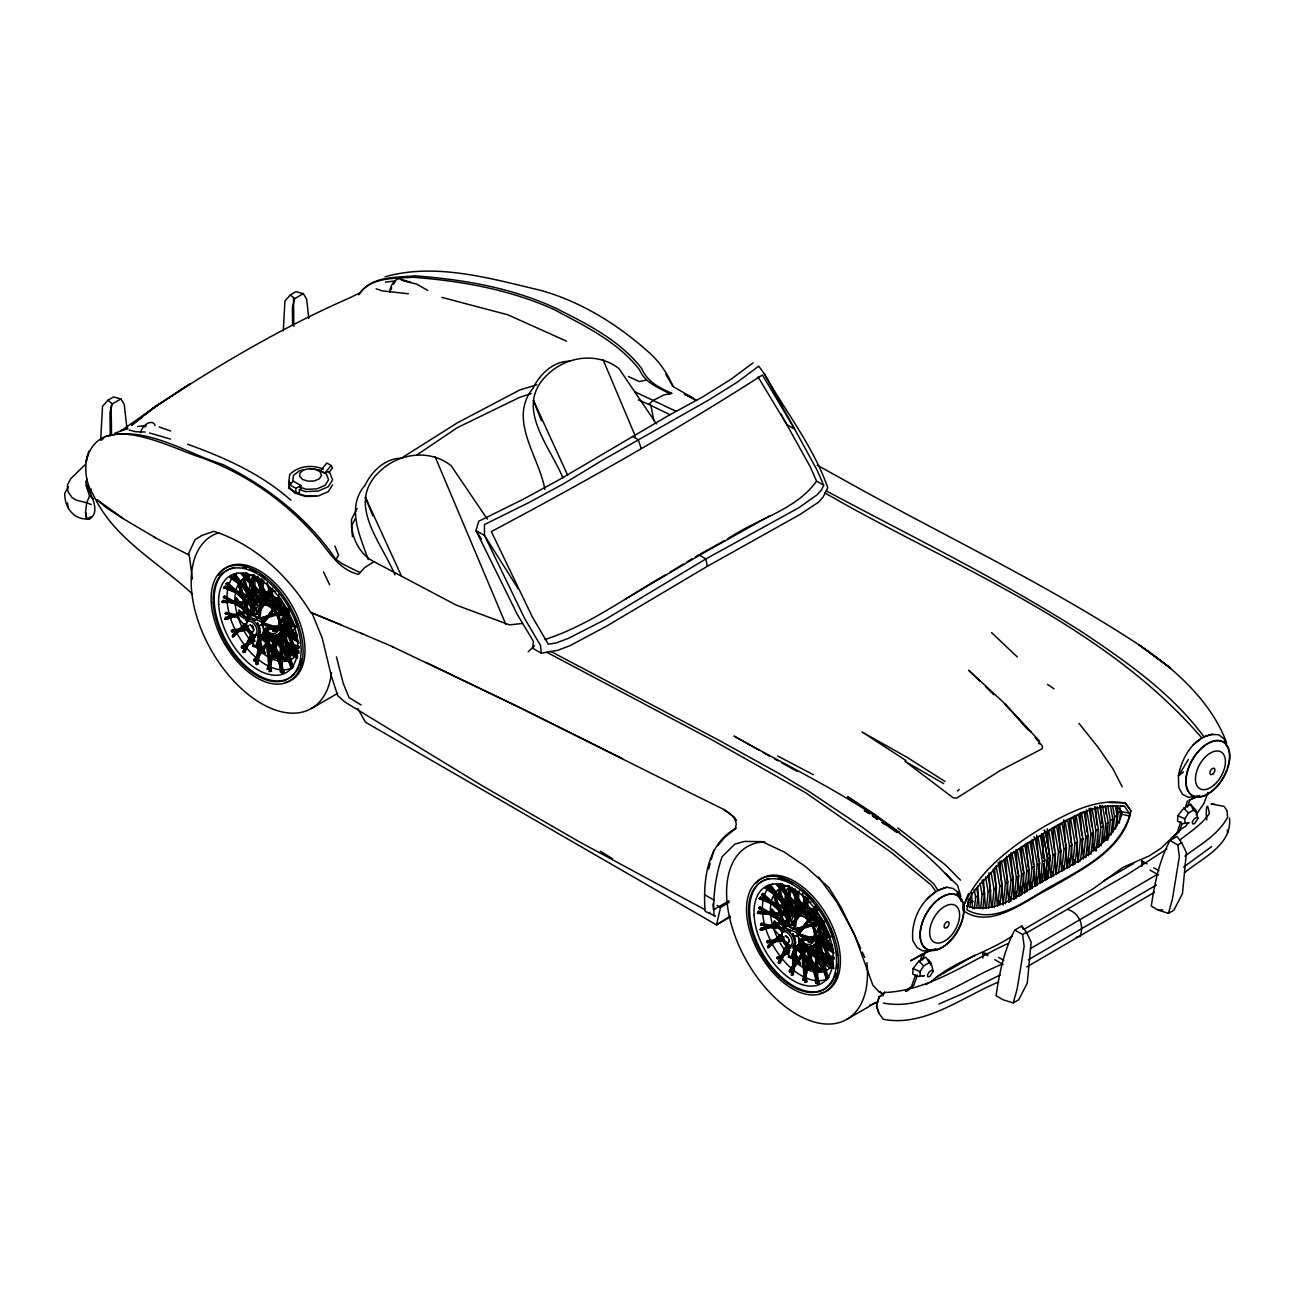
<?xml version="1.0" encoding="UTF-8"?>
<svg xmlns="http://www.w3.org/2000/svg" width="1295" height="1295" viewBox="0 0 1295 1295"><rect width="100%" height="100%" fill="white"/><g stroke="black" fill="none" stroke-linecap="round" stroke-linejoin="round"><path stroke-width="1.5" d="M280.351 641.187L280.4 633.498L282.504 632.17L282.278 671.085L280.303 671.976L280.335 645.039M280.788 639.39L280.837 633.401L282.504 632.17M280.902 671.878L280.934 667.977M280.95 664.092L281.144 632.931M815.575 982.84L815.801 944.33L817.906 943.003L817.679 981.918L815.704 982.808L816.044 976.187M816.077 970.198L816.158 956.228M816.19 952.23L816.206 948.231M816.303 982.711L816.546 943.764M933.145 971.331L931.931 970.214L929.454 971.638L927.576 974.536L927.722 976.721L929.761 976.559L933.145 971.331L931.154 963.027L928.353 959.741M1197.924 818.456L1196.709 817.339L1194.249 818.764L1192.371 821.661L1192.517 823.847L1194.557 823.685L1197.924 818.456L1195.932 810.152L1190.51 804.324L1183.711 808.258L1177.867 815.688L1177.543 821.159L1182.4 823.652L1187.79 822.94M723.597 809.553C729.085 813.082 735.997 817.129 736.224 824.462L735.123 828.768C706.244 845.117 703.039 881.426 705.079 911.259L715.326 916.196L713.982 915.338C712.897 895.687 715.682 875.436 722.06 856.772L734.848 844.097L744.431 841.426L762.156 841.637L784.317 852.061L805.798 866.776L828.865 887.561L841.297 907.73L854.83 935.589L872.895 985.252L879.046 991.889L883.854 993.993M100.654 440.219L102.532 406.355L107.922 400.252L113.62 396.95L120.904 398.957L124.239 404.364L126.829 427.528M252.088 614.736L251.149 615.449L253.415 574.802M251.149 615.449L253.885 574.834M252.719 603.146L253.367 591.54M254.014 579.95L254.225 576.081M255.309 576.226L253.221 613.862L251.651 615.044M283.281 330.937L284.932 301.055L290.323 294.936L296.021 291.65L303.305 293.657L306.64 299.048L308.793 318.36M283.055 627.444L282.035 626.359L295.276 625.517M786.874 920.486L786.551 926.297L789.286 885.683M787.085 916.617L788.817 885.634M787.587 923.643L787.813 919.774M788.024 915.905L788.234 912.052M788.995 898.52L789.529 888.856M788.736 922.72L790.614 889.05M830.046 937.548L817.388 938.13L817.436 937.192L830.678 936.35M931.105 965.244L925.731 957.199L918.932 961.117L913.072 968.563L912.765 974.034L917.605 976.527L923.011 975.815M260.068 628.868L257.414 622.733L260.441 631.83L255.439 647.095L262.157 635.262L257.462 646.626L253.027 646.334L253.626 636.46L252.752 636.266L255.277 637.156L253.626 636.46M795.47 939.717L792.815 933.582L795.842 942.679L790.84 957.944L797.558 946.095L792.864 957.458L790.84 957.944L788.428 957.167L789.027 947.309L791.018 946.596M249.304 617.699L235.415 599.957L236.596 598.128L250.696 616.145L249.611 617.132L235.48 599.067M786.097 926.993L771.998 908.96L770.816 910.79L784.705 928.547M236.596 598.128L236.451 600.119L235.415 599.957M1130.923 810.702C1123.769 850.265 1081.244 869.528 1050.326 888.143C1025.721 899.895 991.063 930.506 963.124 910.547L962.816 907.763C977.612 871.146 1011.978 845.845 1044.984 826.113C1069.541 812.515 1096.153 797.995 1125.29 803.013L1130.923 810.702L1125.29 803.013L1109.135 802.511M263.791 580.063L260.149 617.132L258.757 617.861L261.833 578.638M258.692 613.846L260.845 591.944M261.622 583.98L262.027 579.998M258.757 617.861L262.416 580.694M799.193 890.911L795.551 927.981L794.159 928.709L797.04 891.413M793.43 928.126L794.482 920.696M794.887 916.714L796.83 896.82M794.159 928.709L797.817 891.527M265.605 628.318L264.083 630.73L265.394 630.357L265.605 628.318L292.638 622.312M801.006 939.166L799.484 941.562L800.796 941.19L801.006 939.166L828.039 933.161M283.297 624.902L284.592 622.668L297.559 652.955M818.699 935.735L819.994 933.517L832.96 963.804M967.64 906.969L968.482 899.054M974.374 908.88L975.637 896.998L974.277 889.535M980.639 908.41L982.112 894.57L980.072 883.352M986.515 907.746L988.214 891.915L985.495 876.974M992.18 906.937L994.074 889.131L991.031 872.312M997.7 906.047L999.805 886.266L996.065 865.707M1001.375 860.932L1005.454 883.352L1003.139 905.108L999.95 860.932M1009.096 854.781L1013.418 878.933L1011.023 900.77L1008.708 902.146L1011.023 880.39L1006.603 856.108M1014.05 899.07L1016.365 877.314L1011.945 853.017L1014.438 851.705L1018.776 875.857L1016.365 897.678L1014.05 899.07L1010.715 852.871M1019.327 895.93L1021.642 874.174L1017.222 849.892L1019.715 848.565L1024.037 872.717L1021.642 894.554L1019.327 895.93L1018.016 877.864M1024.523 892.757L1026.838 871.001L1022.419 846.703L1024.912 845.392L1029.234 869.544L1026.838 891.381L1024.523 892.757L1023.212 874.692M1029.719 889.584L1032.034 867.828L1027.615 843.531L1030.108 842.219L1034.43 866.371L1032.034 888.208L1029.719 889.584L1028.408 871.519M1035.304 839.047L1039.626 863.198L1037.23 885.035L1034.915 886.411L1037.23 864.655L1032.811 840.358L1035.304 839.047L1033.912 836.683M1040.112 883.239L1042.426 861.483L1038.007 837.185L1040.5 835.874L1044.822 860.026L1042.426 881.863L1040.112 883.239L1038.8 865.157M1044.239 830.289L1045.615 832.653L1049.954 856.804L1047.542 878.641L1045.227 880.017L1047.542 858.261L1043.122 833.98L1045.615 832.539L1044.239 830.386M389.73 292.265L389.973 290.048A9.858 5.083 -63.7 0 1 395.315 280.529A9.858 5.083 -63.7 0 1 401.563 280.108M969.793 907.52L970.894 897.597M976.738 907.455L978.033 895.557L976.705 888.111M982.775 908.993L984.508 893.113L982.177 880.114M988.652 908.329L990.61 890.458L987.956 875.598M994.301 907.52L996.486 887.674L993.152 869.107M1000.031 904.655L1002.2 884.809L998.218 862.519M1005.454 903.732L1007.85 881.895L1003.852 859.605M1117.909 807.4L1121.551 811.609L1122.037 814.231C1109.265 847.545 1074.008 863.49 1045.065 880.082L1047.461 858.245L1043.139 834.093L1045.615 832.653M1050.633 877.12L1053.029 855.283L1048.707 831.131L1051.184 829.577L1055.506 853.939L1053.078 875.76L1050.633 877.12L1049.387 858.99M1056.121 874.125L1058.533 852.288L1054.195 828.136L1056.688 826.582L1060.994 850.928L1058.565 872.749L1056.121 874.125L1054.745 853.972M1061.625 871.13L1064.021 849.293L1059.698 825.142L1062.175 823.588L1066.497 847.934L1064.069 869.754L1061.625 871.13L1058.452 824.785M1067.129 868.119L1069.524 846.299L1065.202 822.131L1067.679 820.577L1071.985 844.939L1069.557 866.76L1067.129 868.119L1063.81 819.767M1072.616 865.125L1075.012 843.288L1070.69 819.136L1073.183 817.582L1077.489 841.928L1075.06 863.749L1072.616 865.125L1071.37 846.995M1078.039 862.081L1080.435 840.245L1076.113 816.093L1078.606 814.539L1082.911 838.885L1080.483 860.706L1078.039 862.081L1076.793 843.952M1085.825 857.63L1088.253 835.809L1083.947 811.447L1081.455 813.001L1085.793 837.153L1083.381 858.99L1082.005 838.852M1086.586 809.796L1090.908 833.948L1088.512 855.768L1087.12 835.631M1093.773 850.524L1095.958 830.678L1091.96 808.388M1098.743 847.221L1100.928 827.375L1097.27 806.947M1103.777 841.847L1105.736 823.992L1102.417 805.409M1108.374 838.334L1110.333 820.463L1107.678 805.603M1112.81 832.604L1114.558 816.724L1112.567 805.587M1116.581 826.501L1118.103 812.596L1117.099 807.028M1045.615 832.539L1049.937 856.885L1047.493 878.706L1046.959 870.661L1047.542 878.641M1090.957 854.409L1093.385 832.588L1089.063 808.226M1094.437 806.85L1098.419 829.318L1095.991 851.139L1095.716 847.124M1101.187 845.862L1103.389 826.016L1099.746 805.409M1106.221 840.487L1108.212 822.633L1105.234 805.765M1111.045 834.984L1112.81 819.104L1110.495 805.992M1115.481 829.253L1117.035 815.381L1115.367 806.008M1119.252 823.151L1120.58 811.253L1119.916 807.497M87.218 478.972L85.68 481.918C88.465 491.177 102.273 511.606 89.565 518.858L86.7 518.971L85.519 512.318L86.7 502.784L76.534 500.226L72.148 497.685L68.068 491.728L67.34 485.156L70.691 478.745L85.324 464.484M289.481 481.335L288.817 486.726L294.807 493.055L305.766 496.519L318.23 496.001L328.218 491.679L332.588 484.929M292.751 481.303L293.479 475.411L299.614 470.684L309.683 468.58L315.786 469.34L320.205 471.898L321.532 475.411L319.347 478.794L314.345 480.947L308.129 481.206L302.642 479.49L299.647 476.317L300.1 472.724L303.839 469.842M261.509 637.043L257.932 663.995L256.556 664.529L258.709 642.401M255.811 664.108L258.903 643.21M256.556 664.529L260.182 637.205M796.911 947.891L793.333 974.844L791.957 975.378L793.835 955.208M794.045 956.034L791.213 974.941M791.957 975.378L795.583 948.053M819.638 936.204L819.994 933.517M249.207 618.913L238.717 586.166L240.028 584.401L250.259 616.355M258.32 618.362L253.545 615.611A10.91 6.297 60 0 0 249.692 616.614L240.028 584.401M782.131 922.056L774.119 896.998L775.43 895.25L785.66 927.204M777.016 902.34L775.43 895.25M265.216 631.879L266.721 630.422L296.296 656.047L294.483 657.229L265.216 631.879L266.721 630.422M800.618 942.711L802.123 941.255L831.698 966.879L829.901 968.077L800.618 942.711L801.605 942.776M248.543 610.107L256.151 607.695L254.905 610.091L241.874 614.218M956.892 893.145L961.424 901.239L961.699 899.976M87.655 454.804C84.013 468.045 85.551 482.744 93.127 494.382C113.393 538.849 158.281 561.836 192.469 594.13M729.166 902.21L720.522 907.471L716.523 924.905L365.465 722.221L357.744 708.478M240.838 595.975L227.337 583.77L227.612 582.588L249.401 602.256M779.25 909.527L762.739 894.618L763.014 893.42L784.802 913.088M225.217 586.149L223.792 587.8L225.217 586.149L260.457 600.702L258.401 602.078L223.792 587.8M760.618 896.998L759.194 898.649L760.618 896.998L795.858 911.534L793.803 912.926L759.194 898.649M266.624 598.29L268.761 589.322M266.964 599.197L269.748 588.124M268.292 600.216L271.076 588.626M802.026 909.122L805.021 896.577M804.066 902.89L804.923 899.329M803.45 906.063L805.571 897.208M806.931 897.532L803.693 911.065L802.172 911.372M88.756 451.146L86.037 462.169C97.821 407.213 170.471 448.021 201.356 457.637C246.422 473.743 286.81 502.379 317.906 538.688C329.934 552.738 338.804 569.573 358.505 574.397L364.494 567.744L373.947 561.674L456.455 605.202L509.518 624.87L522.419 623.478M120.904 398.957L112.357 403.894L109.978 412.587L110.237 436.043M303.305 293.657L294.758 298.595L292.379 307.271L292.573 324.867M708.624 869.058L710.21 863.376M711.263 859.589L713.901 850.119M1013.24 1002.929L1017.142 988.991L1024.151 946.256L1022.597 934.569L1014.794 930.069C1004.062 950.044 999.271 973.354 996.098 995.742L1003.123 999.789L1013.24 1002.929L1018.696 999.789L1027.259 983.148L1031.16 942.21L1026.482 932.319L1021.82 926.022L1014.794 930.069M1168.446 913.331L1172.347 899.377L1179.356 856.659L1177.803 844.955L1170.016 840.455C1159.268 860.43 1154.476 883.74 1151.32 906.128L1158.329 910.175L1168.446 913.331L1173.901 910.175L1182.481 893.534L1186.366 852.612L1181.688 842.705L1177.025 836.408L1170.016 840.455M276.903 635.052L279.202 634.42L269.489 668.77L268.049 669.402L267.256 669.159L268.858 663.477M269.927 659.689L273.99 645.881M274.216 644.538L275.285 640.734M268.049 669.402L269.133 665.565M270.218 661.745L276.175 640.701M804.891 979.619L802.657 980.007L809.391 956.73M810.152 953.476L812.305 945.9L814.604 945.269L813.519 949.089M803.467 980.234L811.577 951.55M805.976 975.799L809.747 962.444M810.832 958.624L812.451 952.893M879.354 996.648L876.521 1006.005L878.965 1013.435L883.384 1019.294C924.97 1027.307 962.347 996.778 998.753 981.982M878.965 997.231L884.987 992.213L878.997 997.215L876.472 1006.021L878.997 1013.418M1184.925 872.312C1202.391 858.099 1232.484 844.729 1229.473 818.035M252.752 636.266A10.878 6.281 60 0 1 246.536 629.03L246.05 627.023L236.629 616.355L237.373 614.04L238.83 612.519L247.733 617.925L245.581 620.305L246.536 618.589A10.878 6.281 60 0 1 252.768 618.508L260.959 621.535L262.642 624.611L264.763 623.802L262.755 620.127L255.617 617.197L257.349 618.735M788.153 947.114L790.678 948.005L788.153 947.114A10.878 6.281 60 0 1 781.937 939.862L781.452 937.855L772.03 927.204L772.775 924.889L774.232 923.367L783.135 928.758L780.982 931.154L781.937 929.438A10.878 6.281 60 0 1 788.169 929.357L796.36 932.368L798.044 935.459L800.164 934.65L798.157 930.959L791.018 928.046M1185.022 808.501L1187.45 800.957M1187.499 807.06L1189.927 799.517M258.029 617.294L258.498 615.837M919.952 961.537L922.445 953.962L910.628 960.777L931.51 949.882L924.258 953.136M922.428 960.097L924.921 952.521M1180.797 821.694L1176.961 833.365L1170.874 838.723L1181.348 828.897L1185.929 826.113L1187.936 822.681M140.524 432.659L141.301 430.377A9.858 6.119 -54.7 0 1 148.876 422.817A9.858 6.119 -54.7 0 1 155.141 425.634M915.614 974.795L911.534 986.337L905.464 991.274L907.714 990.659L913.801 985.301L917.475 975.07M1182.108 823.555L1179.211 831.795L1173.14 836.732M1129.596 816.077C1118.006 851.22 1081.972 869.155 1051.653 885.942C1026.951 899.475 995.823 925.456 967.025 909.948C967.333 891.543 985.56 880.73 995.936 867.342C1004.985 857.646 1016.332 850.702 1027.194 843.272C1057.189 826.129 1087.897 801.977 1124.578 806.348L1129.191 813.13L1129.596 816.077L1122.037 814.231M1207.927 792.443L1203.929 803.58L1196.078 814.733M788.202 949.737L787.732 950.983L789.351 947.972M962.816 907.763L968.498 893.534M284.366 628.075L282.666 630.05L284.366 628.075L292.362 665.468M827.91 978.518L819.767 938.924L818.683 940.996M85.842 484.913L89.565 495.953L86.716 502.751L91.2 504.564M273.795 635.958L255.908 660.758L254.451 661.211L254.16 659.576L270.364 637.108M806.963 949.899L791.31 971.606L789.853 972.059L789.561 970.408L793.042 965.601M241.663 646.254L243.428 647.727L241.938 648.083L241.663 646.254L253.917 639.18M788.865 952.764L778.829 958.559L776.563 958.268L789.319 950.012M253.302 634.34L244.949 652.13L243.557 652.518L242.91 651.822L251.586 633.239M788.704 945.188L780.351 962.962L778.959 963.351L778.311 962.654L786.988 944.087M231.87 589.079L226.107 583.883L227.612 582.588M787.409 918.123L761.509 894.732L763.014 893.42M267.256 669.159L267.66 668.252L269.489 668.77M802.657 980.007L803.062 979.101M781.031 414.222L810.055 466.459L816.562 481.109C796.069 510.149 756.377 519.117 727.822 538.801M823.685 485.22L821.678 489.656L817.291 494.658L798.74 507.786L705.872 558.938L604.587 619.884L568.424 638.338L556.105 642.984L548.319 644.198L532.391 617.003L491.323 531.565C582.766 483.035 673.368 432.044 760.505 376.197L762.447 375.032L794.693 429.195L817.355 470.684L823.685 485.22L816.562 481.109M254.727 614.316L252.816 615.19L254.727 614.316L244.496 578.201L242.683 579.399L244.269 585.049M276.741 657.909L274.572 658.216L276.741 657.909L264.682 635.813M812.143 968.741L809.974 969.065L812.143 968.741L800.083 946.645M242.91 651.822L251.457 633.627M243.557 652.518L252.023 634.518M778.311 962.654L786.858 944.46M778.959 963.351L787.425 945.35M278.878 600.556L262.577 623.008L278.652 601.463M259.194 636.136L260.068 634.356L257.414 637.14L258.968 636.201M794.596 946.969L795.47 945.204L792.815 947.989L794.369 947.05M298.595 642.352L280.756 631.798L282.359 630.309L297.72 639.406M833.996 953.185L816.158 942.63L817.76 941.157L833.122 950.239M246.536 618.589L246.05 619.544L237.373 614.04M781.937 929.438L781.452 930.393L772.775 924.889M68.327 486.515L64.75 493.395C64.459 506.216 72.633 519.214 86.7 518.971M357.129 508.547L351.528 519.295C350.702 536.017 358.666 553.791 373.947 561.674M355.267 518.712L351.528 525.867L352.418 536.664M271.432 670.891L269.392 671.49L271.432 670.891L267.239 631.782M806.834 981.74L804.794 982.322L806.834 981.74L802.641 942.614M245.338 626.246L232.631 636.93L232.873 634.696L244.609 623.98M782.164 935.783L768.032 947.762L768.275 945.544L780.011 934.828M254.387 635.958L252.331 640.135L254.759 635.635M253.011 640.798L254.646 637.771M256.394 576.469L273.617 604.83L271.173 604.506L271.723 603.502L269.651 600.087M806.575 915.355L807.125 914.351L809.019 915.662L806.575 915.355L788.606 885.764M247.167 630.26L231.934 631.814L231.336 631.021L232.015 629.775L245.775 628.383M784.479 940.915L767.336 942.647L766.737 941.854L767.417 940.607L783.135 939.021M255.439 647.095L263.338 633.287A11.655 6.734 60 0 0 262.157 624.077M790.84 957.944L798.74 944.12A11.655 6.734 60 0 0 797.558 934.909M275.511 608.958L276.159 607.873L277.858 609.799L275.511 608.958L267.094 584.126M245.645 617.666L239.057 610.139L238.555 612.276M780.108 928.402L775.171 922.752L773.957 923.108L774.459 920.988L781.047 928.499M1188.357 759.517L1178.401 775.964L1178.709 787.311L1182.432 794.256L1188.389 797.332L1199.478 796.069M753.075 362.875L730.995 379.273L702.894 396.756L667.265 416.245L557.805 480.526L522.694 499.53L478.729 521.27L475.961 530.529L517.369 614.575L533.394 641.3L532.731 648.277L541.278 653.214L557.53 650.398L569.849 645.736L606.011 626.456L707.297 566.352L800.164 514.374L818.715 502.055L823.102 497.07L827.796 487.778C813.406 446.613 785.579 411.616 764.39 373.883L758.773 366.161L736.709 382.559L708.608 400.058L601.997 460.518L563.503 483.828L528.392 502.832L484.427 524.556L484.508 535.466L524.847 618.897L540.517 645.412L541.278 653.214M283.896 671.959L281.986 672.785L283.896 671.959L272.533 636.331M819.298 982.808L817.388 983.617L819.298 982.808L808.533 949.057M255.892 605.283L257.592 603.341L223.064 600.411L222.012 601.641L249.935 604.781M791.294 916.132L792.993 914.189L758.465 911.259L757.543 913.266L791.925 915.856L757.543 913.266M360.075 572.665L342.398 563.859L335.891 559.327L338.578 555.15L334.822 545.988M920.276 976.042L920 971.671L923.74 965.86L928.677 963.011M1185.071 823.167L1184.779 818.796L1188.519 812.985L1193.472 810.136L1190.51 804.324M273.666 590.326L258.255 614.057L255.568 614.38L272.614 588.124M255.568 614.38L259.728 608.52M262.901 603.616L272.452 588.917M256.313 614.672L272.193 590.229M809.067 901.158L793.657 924.889L790.97 925.229L794.159 920.292M796.295 917.022L808.015 898.957M790.97 925.229L794.062 920.988M797.251 916.083L805.733 903.02M791.714 925.504L808.647 899.442M289.271 612.26L282.877 621.875L281.598 621.632L288.639 609.54M281.598 621.632L289.028 610.463M824.672 923.092L818.278 932.724L816.999 932.481L822.989 921.959M816.708 931.396L822.778 922.526M816.999 932.481L824.429 921.295M816.287 907.795L816.481 926.605L814.425 925.375L815.008 906.322M795.357 962.379L805.765 947.956M253.69 660.693L270.186 637.804M254.451 661.211L273.536 634.76M789.092 971.525L805.587 948.652M789.853 972.059L806.688 948.717M881.62 995.904L884.291 992.537C929.308 990.788 967.834 962.007 1007.478 943.747M237.438 615.789L226.447 619.269L224.731 618.686L225.735 617.327L244.739 611.305M772.84 926.637L761.848 930.118L760.133 929.519L761.136 928.159L789.659 919.142M239.106 617.812L225.201 613.571L226.091 612.357L235.447 614.72M774.507 928.644L760.602 924.403L761.492 923.189L770.849 925.569M1226.608 746.001L1224.099 738.943L1218.935 734.864C1196.45 731.465 1181.655 756.782 1178.401 775.964L1183.549 771.901M279.267 602.207L262.966 624.06L281.776 600.232M798.756 932.206L815.461 909.786M815.202 910.757L797.979 933.857L798.367 934.909L818.343 909.511M798.367 934.909L816.999 909.932M961.424 901.239L958.187 892.368L952.974 888.451L946.645 887.253C924.112 893.032 910.272 918.511 912.894 940.769L916.925 947.422L922.574 950.886L929.988 950.838L935.994 948.652M102.014 440.025L104.474 436.982M328.881 472.513L332.572 467.964L331.148 465.504L326.858 463.027L320.448 470.846L324.835 473.177M281.306 620.548L282.213 619.463L282.877 621.875M331.148 465.504L324.721 473.306L327.57 471.671L329.934 472.934L332.588 479.992L328.218 486.742L318.23 491.064L305.766 491.582L299.404 489.575L299.404 492.861L295.843 492.456L288.72 488.344L288.72 484.233L293.706 481.351L300.845 485.463L300.845 488.749L299.404 489.575M279.817 599.132L273.051 603.033L270.898 602.288L278.603 597.335M717.657 845.7L725.135 836.878L736.321 828.072M828.622 932.513L815.721 921.393L814.765 922.445L828.865 935.492M782.763 904.331L768.858 885.764L770.509 884.76L788.299 908.491M248.527 595.036L233.748 574.624L235.107 573.912L257.64 603.988M768.858 885.764L770.509 884.76M358.553 294.823C370.629 276.952 393.809 278.555 412.749 277.26C461.101 280.869 509.599 289.465 554.05 309.521C584.838 326.065 617.828 341.637 639.665 369.965C644.926 382.964 658.54 387.561 669.855 393.809M246.439 626.456L243.719 629.143L246.163 625.501M778.797 939.085L781.565 936.35A7.608 4.387 60 0 1 789.254 934.456A7.608 4.387 60 0 1 790.225 945.706A7.608 4.387 60 0 1 781.727 936.431M779.121 939.976L781.84 937.289M957.604 791.035L959.206 789.464M359.282 293.916C371.746 275.722 395.396 277.858 414.659 275.835C462.914 279.429 511.509 287.668 555.684 308.161C587.04 323.912 619.755 340.196 641.705 368.541C647.144 381.734 659.689 388.014 672.008 393.405L663.752 394.975L653.247 400.43L648.665 404.364L638.322 399.961M243.395 628.237L244.367 627.282M1169.482 840.083L1161.146 848.193L1149.232 855.898L1122.959 867.342L1092.786 889.034L1024.264 929.162M299.064 643.194L282.261 618.897L283.184 616.598L296.814 636.314M833.332 952.408L817.663 929.729L818.586 927.43M242.278 608.44L223.436 597.06L224.553 595.991L252.201 611.742M764.034 911.502L758.838 907.908L759.955 906.84L787.603 922.574M528.15 651.79L534.576 645.752M232.145 636.072L245.273 624.06M232.631 636.93L245.564 625.096M767.547 946.904L780.675 934.909M768.032 947.762L780.966 935.929M259.324 640.976L265.232 653.036L263.112 652.648L264.018 651.838L259.68 642.984M794.725 951.825L800.634 963.869L798.513 963.496L799.42 962.671L794.207 952.052M287.733 611.661L263.694 618.783L260.91 618.006L286.729 609.686M823.134 922.493L799.096 929.632L796.312 928.855L822.131 920.535M88.74 491.501L91.346 489.154M262.076 600.848L264.407 600.054L231.74 576.21L229.862 577.327L260.473 599.666M795.875 910.514L765.264 888.16L767.142 887.043L799.808 910.887L797.477 911.68M229.862 577.327L231.74 576.21M765.264 888.16L767.142 887.043M927.236 898.762L935.88 891.559L931.315 885.149L891.64 852.66L805.846 792.864L712.104 739.931L546.684 652.227M813.373 953.201L827.877 978.389M236.629 616.355L237.94 615.287M772.03 927.204L773.342 926.135M292.427 667.718L290.97 668.867L285.564 643.631M820.965 954.48L826.372 979.716L828.185 978.275M274.783 635.1L276.369 635.133L278.295 638.629M811.512 949.785L810.184 945.949L812.175 949.769M1193.181 744.916L1201.841 738.004C1102.676 622.701 953.185 567.032 824.607 492.78M1211.715 846.525L1183.581 867.148M260.959 621.535L262.755 620.127M796.36 932.368L798.157 930.959M244.496 578.201L242.683 579.399M779.898 889.05L778.085 890.248L788.865 926.054L790.128 925.148L779.898 889.05L778.603 889.827L788.865 926.054M142.385 416.99L131.718 425.246L152.567 408.54L190.025 383.87L152.567 408.54C215.456 366.744 280.918 327.91 350.2 297.64L359.978 292.799M145.428 414.627L159.139 403.991L121.892 430.264M1179.81 840.067C1190.073 831.924 1201.857 824.429 1209.32 813.616C1206.632 796.085 1205.499 814.652 1206.891 819.881M295.357 635.295L264.763 624.578L266.009 623.688L296.604 633.53M828.881 945.528L800.164 935.427L801.411 934.537L832.005 944.363M827.392 978.777L814.021 953.136M826.372 979.716L818.505 939.798M796.538 949.122L820.803 971.655L822.859 971.072L796.522 946.629M416.601 455.128L457.41 427.593L519.764 397.306L531.144 393.631M1166.924 848.953L1127.103 874.675L1026.433 932.983M1184.925 856.108C1200.157 844.631 1218.579 834.514 1227.66 817.096L1226.932 810.524L1224.099 806.38L1211.068 803.952L1213.933 803.855M930.716 982.063C954.059 960.76 985.981 953.508 1012.156 936.139M730.072 916.115L716.523 924.905L730.461 916.86M402 457.782L457.41 422.801L519.764 389.973L536.842 384.793M1156.241 875.015L1030.221 948.766M1156.354 885.003L1028.359 959.805M1154.638 892.239L1026.789 966.944M975.637 896.998L978.033 895.557M982.112 894.57L984.508 893.113M988.214 891.915L990.61 890.458M994.074 889.131L996.486 887.674M999.805 886.266L1002.2 884.809M1005.454 883.352L1007.85 881.895M1011.023 880.39L1013.418 878.933M1016.365 877.314L1018.776 875.857M1021.642 874.174L1024.037 872.717M1026.838 871.001L1029.234 869.544M1032.034 867.828L1034.43 866.371M1037.23 864.655L1039.626 863.198M1042.426 861.483L1044.822 860.026M1049.954 856.804L1047.542 858.261L1049.937 856.885M545.082 639.487C588.772 625.372 626.537 596.963 666.261 574.43M669.677 572.374L683.355 564.118M686.787 562.046L691.918 558.954M695.334 556.899L698.75 554.827L705.872 558.938L707.297 566.352M296.992 653.085L279.995 633.708L278.053 634.647L297.057 656.29M258.919 601.608L260.457 600.702M278.053 634.647L279.995 633.708M833.721 968.579L813.454 945.496L815.397 944.541L833.705 965.406M1046.295 879.354C1022.435 891.786 995.353 915.97 966.653 905.82M624.773 599.504L699.462 555.247L769.877 515.734M288.72 484.233L295.843 488.344L300.845 485.463M270.898 602.288L279.574 597.286M271.481 603.049L278.36 599.083M241.161 647.419L254.5 639.73M241.938 648.083L253.707 641.284M260.441 637.383L263.808 635.44M248.446 644.829L255.147 640.96M260.166 638.063L263.516 636.12M311.35 708.543L337.606 693.392M729.069 900.802L713.48 909.802L712.881 903.894M708.753 913.088L709.951 912.392M815.737 907.18L806.299 913.137L814.976 908.119M815.494 908.928L806.882 913.881L815.219 909.964M776.563 958.268L789.901 950.562M777.34 958.915L789.108 952.116M846.752 1019.392L876.521 1002.2A99.666 57.255 59.9 0 1 869.592 1005.211M936.398 977.385L974.795 955.224M1103.939 880.665L1133.611 863.522M1022.597 934.569L1026.482 932.319M1177.803 844.955L1181.688 842.705M1158.329 910.175L1162.797 909.835M259.583 636.525L261.525 635.44M298.077 648.358L261.655 634.728L264.229 633.53L299.291 646.642M832.847 956.795L799.63 944.363L797.056 945.56L833.478 959.206M700.466 553.888L724.407 540.695M1118.103 812.596L1120.58 811.253M1114.558 816.724L1117.035 815.381M1110.333 820.463L1112.81 819.104M1105.736 823.992L1108.212 822.633M1100.928 827.375L1103.389 826.016M1095.958 830.678L1098.419 829.318M1090.908 833.948L1093.385 832.588M1053.029 855.283L1055.506 853.939M1058.533 852.288L1060.994 850.928M1064.021 849.293L1066.497 847.934M1069.524 846.299L1071.985 844.939M1075.012 843.288L1077.489 841.928M1080.435 840.245L1082.911 838.885M1085.793 837.153L1088.253 835.809M1000.517 964.856C963.545 979.975 925.65 1011.055 883.384 1003.091M1000.242 974.892L963.496 993.314L938.875 1004.046M925.601 984.669L929.017 982.937M385.003 276.806C436.01 262.335 490.789 278.587 541.116 290.469C580.921 301.751 617.197 324.106 647.921 351.512C659.123 361.046 667.233 373.073 673.06 386.509L694.249 398.747M85.535 512.286L86.716 518.955L91.2 516.737M258.968 625.776L264.763 623.802M794.369 936.609L800.164 934.65M1191.562 798.772L1198.134 795.761M926.524 951.793L931.315 949.607M1189.004 800.245L1199.785 795.907M262.399 600.038L263.808 599.423L262.335 591.637M795.13 888.856L799.209 910.272L797.283 910.741M106.579 436.221C146.562 425.618 185.606 452.959 222.853 464.549C267.369 486.386 307.854 518.21 335.891 559.327M829.901 968.077L807.691 948.037M253.027 646.334L257.462 646.626M788.428 957.167L789.966 956.536M238.717 586.166L239.769 585.745M774.119 896.998L775.171 896.577M259.712 636.962L285.386 660.806L287.458 660.223L261.121 635.78M820.803 971.655L822.859 971.072M114.947 433.145L128.011 428.435L120.386 430.62M946.645 887.253L937.985 890.345L933.711 883.773L920.211 872.166L894.456 851.042L862.162 827.149L808.663 791.245L779.218 773.601L718.061 739.785L550.278 651.158M969.858 902.566L973.306 901.336M274.572 658.216L261.687 634.615L263.743 634.113M259.243 625.776L262.642 624.611M794.644 936.609L798.044 935.459M261.655 634.728L262.836 634.323M233.456 574.931L234.444 574.608L237.908 579.237M1212.589 734.022L1203.945 736.79C1172.25 693.78 1127.249 662.247 1083.187 632.737C1000.646 579.982 912.473 536.972 826.178 490.87M224.731 618.686L255.115 609.071M225.12 619.512L238.15 615.4M241.097 614.639L252.088 611.159M760.133 929.519L790.517 919.903L790.306 920.939L784.721 922.704M760.521 930.36L771.691 926.815M777.275 925.051L780.998 923.885M776.498 925.472L791.148 920.842M266.511 601.689L268.955 601.479L243.185 573.183M776.385 884.485L801.913 912.538L804.357 912.327L778.586 884.016M260.91 618.006L287.62 610.091M261.639 618.783L288.04 610.965M796.312 928.855L823.021 920.923M797.04 929.632L823.442 921.797M1076.194 937.256L1080.111 936.156C1084.401 925.553 1079.026 912.813 1067.776 909.495M265.394 630.357L280.934 626.019M284.819 624.935L292.589 622.765M800.796 941.19L810.508 938.486M814.393 937.402L822.163 935.233M1187.515 823.215L1189.15 822.827M922.72 976.09L924.371 975.702M264.326 629.791L293.657 623.284M264.083 630.73L292.281 624.465M799.727 940.639L829.059 934.116M799.484 941.562L828.897 934.941M137.642 426.492L145.331 425.699M646.286 380.115L639.261 381.556L628.366 376.521M385.521 282.067L395.558 280.934M222.141 602.418L227.256 602.547M223.501 597.756L224.699 597.562L224.553 595.991M231.934 631.814L233.359 631.572M758.902 908.588L763.5 910.336M767.336 942.647L768.761 942.42L767.417 940.607M760.942 925.213L762.253 925.035L761.492 923.189M231.336 631.021L247.345 629.386M239.041 631.005L248.527 630.034M766.737 941.854L782.747 940.235M1038.444 743.718L1039.804 743.573M226.107 583.883L227.337 583.77M761.509 894.732L762.739 894.618M288.704 624.983L294.289 624.627M281.986 627.282L296.571 626.586M818.521 936.172L822.244 935.929M825.967 935.702L829.69 935.459M817.388 938.13L830.888 937.272M262.561 600.152L264.407 600.054M799.808 910.887L797.979 911L766.235 887.836M316.466 495.596L306.834 496.147L300.068 494.237M86.716 518.955L89.565 518.858M280.756 631.798L297.915 641.43M816.158 942.63L817.015 942.63M569.622 361.224C553.434 361.062 539.756 374.239 533.087 388.128C507.478 419.483 539.367 456.86 544.887 489.51M401.66 458.203C385.473 458.041 371.794 471.218 365.125 485.107C345.781 507.575 360.107 535.822 368.266 559.683M809.634 946.386L811.771 945.981L815.607 952.974M802.495 894.974L810.913 919.806L813.26 920.648L805.247 897.03M788.639 925.083L790.128 925.148M1120.644 806.17L1124.578 806.348M222.012 601.641L256.378 604.538M231.157 602.871L242.861 603.859M246.762 604.198L256.523 605.024M757.413 912.473L791.779 915.387M408.346 293.755L382.381 290.906L376.165 288.785M309.181 468.628L319.169 469.875L326.405 474.051L328.574 479.814L324.996 485.35L316.822 488.879L306.624 489.3L299.453 487.049M656.435 423.853L619.139 368.8C598.711 352.305 568.505 355.85 549.501 372.782C512.415 404.995 548.53 443.667 562.92 477.839M487.341 519.166L451.178 465.779C430.749 449.284 400.543 452.829 381.539 469.761C344.454 501.958 380.552 540.646 394.959 574.818M403.279 280.885L416.796 284.139L427.819 290.485M278.813 594.356L279.024 614.526L281.08 615.772L280.902 598.84M145.153 432.028L135.813 431.721L129.225 430.037M265.216 625.598L294.548 634.825M800.618 936.431L829.949 945.674M1121.551 811.609L1129.191 813.13M798.06 910.029L799.209 910.272M982.856 958.17L982.856 952.78L988.198 953.929M1184.779 818.796L1177.867 815.688M920 971.671L913.072 968.563M244.804 617.1L248.559 618.055M225.201 613.571L238.571 616.954M778.344 927.463L783.961 928.887M760.602 924.403L775.883 928.272M764.196 925.52L775.786 928.45M441.822 297.381L507.753 314.766L566.449 341.152M149.54 432.983L170.487 439.054M276.337 605.251L288.623 608.909M277.227 606.805L287.798 609.945M288.914 610.932L275.981 607.29L287.603 610.754M811.738 916.099L822.276 919.223M810.864 917.135L823.199 920.794M812.904 918.398L822.406 921.214M813.309 918.705L823.005 921.587M159.123 426.929L170.584 431.025M400.576 279.153L410.628 282.229M264.763 624.578L297.332 635.068M800.164 935.427L832.734 945.9M802.414 911.664L804.357 912.327M192.388 579.027L189.28 555.118L188.083 554.681L195.076 539.659L201.923 535.434L213.805 531.338C255.034 544.402 288.429 576.048 310.687 612.405L363.587 634.356M310.687 612.405L340.876 624.708M259.664 634.42L257.883 633.773L279.202 653.57M256.539 613.409L258.255 614.057M264.649 635.003L288.251 643.842M295.519 646.561L299.161 647.921M262.302 634.372L298.093 647.775M791.941 924.258L793.657 924.889M797.704 945.22L833.494 958.624M187.516 444.201C224.666 457.572 261.056 473.76 290.873 500.242M223.938 587.185L259.065 601.689M759.339 898.034L794.466 912.522M393.243 646.95L360.9 633.206M634.793 391.77L676.071 411.276M392.029 646.513L520.169 707.701L622.555 758.676M670.001 414.691L648.665 404.364M282.261 618.897L283.508 619.479M425.942 662.328L518.971 707.264L679.227 787.295M678.03 786.858L724.811 809.974L734.055 816.886L736.466 820.35M154.299 537.328L189.28 555.118M696.645 400.43L684.213 394.02L696.645 400.543M777.761 756.021L813.325 774.701M704.723 909.576L579.642 841.993L482.695 786.016L344.988 702.052L337.736 695.69L331.471 676.443L322.196 638.063L311.885 612.843M774.588 758.902L778.036 760.812M781.468 762.706L796.943 771.253M817.194 465.164L848.435 482.501C945.334 536.519 1046.101 583.948 1139.033 644.861C1174.824 668.706 1211.796 702.019 1226.721 743.136M759.339 750.355L734.087 736.094C809.65 778.732 892.53 814.782 951.631 880.357L945.237 873.38L957.555 885.375L960.906 896.593M762.706 752.249L769.44 756.07M223.436 597.06L251.991 613.328M249.109 612.325L252.525 614.267M768.615 913.25L778.845 919.061M758.838 907.908L780.675 920.34M784.042 922.25L787.392 924.161M767.433 913.444L779.396 920.259M632.494 436.366L638.192 439.653L641.041 447.876M1141.963 866.323L1141.963 860.916L1147.046 863.862M1153.829 867.779L1158.912 870.709M1150.009 870.062L1158.458 874.934M943.731 783.653L905.011 761.298L953.169 797.785L956.665 798.125L1000.048 770.654L1042.103 748.801L1042.507 746.211L1035.093 737.616M323.378 469.146C312.581 464.387 298.174 465.763 289.708 474.601L288.817 481.789L291.132 484.233M998.704 957.426L1003.771 960.356M982.856 952.78L987.956 955.71M994.738 959.627L1003.204 964.532M717.009 905.448L720.522 907.471M714.047 900.154L704.561 894.667M864.688 810.799L869.738 813.729L864.251 810.524M816.481 941.983L833.867 952.262M818.65 943.602L833.316 952.278M281.08 631.151L298.465 641.43M256.264 663.008L257.932 663.995M155.513 537.765L121.633 517.757L105.704 507.252L96.801 499.595L122.831 518.178M361.143 704.982L349.1 697.616L343.305 683.614L336.441 656.856M600.297 851.252L612.341 858.617M945.042 781.5L906.824 757.17L861.92 731.918L906.031 760.553M872.296 815.866L877.12 819.071M881.96 822.293L885.181 824.429L882.17 822.293M788.153 929.357L790.678 931.056L789.027 929.697M252.752 618.524L255.277 620.224L253.626 618.864M1047.493 684.343L1054.081 688.859M849.374 798.74L852.66 800.99M789.561 970.408L791.31 971.606M254.16 659.576L255.908 660.758M877.508 819.087L872.846 815.866L877.719 819.249M884.113 823.669L887.302 825.87M888.386 826.566L896.885 832.491M271.723 603.502L273.617 604.83M793.722 929.195L788.946 926.443A10.91 6.297 60 0 0 786.81 926.459M765.653 887.82L798.287 911.648M230.251 576.971L262.885 600.799M232.42 578.153L253.043 593.207M256.216 595.522L259.389 597.837M897.759 827.974L945.738 865.173L960.469 880.131M89.565 495.953L93.175 498.737M793.9 926.67L795.551 927.981M290.323 294.936L294.758 298.595M107.922 400.252L112.357 403.894M777.065 957.086L778.829 958.559M816.206 923.675L829.14 934.844M293.22 621.681L280.529 611.224M280.788 612.843L293.738 624.012M279.72 612.794L296.506 627.282M800.763 941.983L806.688 947.114M265.362 631.134L295.114 656.97M1183.711 808.258L1188.519 812.985M918.932 961.117L923.74 965.86M787.7 915.711L790.614 918.333M761.703 894.278L789.885 919.709M226.301 583.43L250.032 604.862M234.735 591.685L244.82 600.783M1193.472 810.136L1195.9 812.37M797.558 948.571L821.71 971.007M795.858 948.069L821.305 971.671M282.051 656.209L284.9 658.847M259.049 635.91L285.904 660.838M991.565 632.591L1017.287 656.937M979.862 681.138L968.692 670.276L1002.832 701.744L1030.982 731.885M985.463 686.577L993.848 694.719M799.42 962.671L800.634 963.869M264.018 651.838L265.232 653.036M797.412 927.868L799.096 929.632M243.46 650.543L244.949 652.13M778.554 885.456L795.778 904.379M798.432 907.293L801.087 910.207M776.984 884.485L802.787 912.829M245.807 577.538L259.065 592.09M261.703 595.004L265.685 599.375M241.582 573.653L267.369 601.981M240.983 573.653L265.167 600.216M1009.954 709.66L1004.661 703.768L1039.626 741.242M1015.264 715.552L1028.538 730.299M814.005 945.172L833.964 967.899M278.603 634.323L297.801 656.144M773.649 922.331L777.308 926.508M243.476 616.145L239.057 610.139M1078.962 723.355L1098.095 747.28L1112.874 768.68L1122.198 786.745M770.881 909.916L785.013 927.965M790.662 911.664L793.042 914.82M769.845 885.456L774.475 891.624M776.79 894.716L780.254 899.345M782.568 902.437L786.033 907.067M769.149 885.456L791.973 915.921M786.243 908.977L792.038 916.714M240.222 582.329L242.537 585.421M233.748 574.624L255.374 603.486M250.841 598.144L255.471 604.328M818.489 876.958L836.942 902.356L853.324 932.384L860.673 948.507M880.114 991.371L883.239 995.742M819.735 929.082L823.134 934.003M825.401 937.289L833.349 948.798M819.994 931.914L830.937 947.73M817.534 928.466L832.313 949.866M282.132 617.618L296.911 639.018M1141.963 860.916L1143.841 863.797M481.335 538.93L475.961 530.529L484.508 535.466L518.21 588.82M791.795 887.318L809.019 915.662M792.589 890.41L800.893 904.088M789.205 885.958L807.416 915.937M255.115 576.162L267.563 596.671M253.804 575.126L272.015 605.089M253.205 574.931L271.173 604.506M758.012 376.926L786.842 424.663L794.693 429.195L764.39 373.883M665.808 374.368L673.06 386.509M768.275 945.544L769.376 947.487M232.873 634.696L233.974 636.638M817.534 956.471L829.043 977.482M280.206 642.142L293.641 666.65L292.476 667.54L278.619 642.288M278.522 641.931L291.618 665.824M274.928 635.554L276.774 638.921M277.033 640.653L291.99 667.945M815.186 924.241L816.481 926.605M797.736 945.447L810.751 969.291M797.089 945.447L809.974 969.065M262.335 634.599L275.349 658.459M252.185 627.816L252.234 625.177L253.351 627.428M793.042 951.76L799.047 964.014M794.159 954.642L798.513 963.496M258.498 642.676L263.646 653.182M258.757 643.793L263.112 652.648M782.277 883.627L788.072 895.849M789.723 899.345L795.518 911.567M783.766 888.969L788.007 897.921M790.565 903.295L793.107 908.669M780.82 884.096L793.43 910.676M780.351 884.08L788.007 900.219M790.549 905.594L793.107 910.968M323.556 571.969L329.626 584.79M246.876 572.795L253.496 586.764M255.147 590.261L260.117 600.734L258.854 601.608L245.419 573.248M245.823 572.762L248.365 578.137M252.606 587.088L258.547 599.617M244.949 573.232L257.705 600.135M567.777 475.492L533.346 400.22L541.439 420.745M401.482 576.145L365.384 497.199L372.75 515.847M862.292 952.084L864.736 957.458M263.354 621.373L264.358 623.607M821.969 941.643L832.054 965.228M818.828 934.488L833.365 968.45M819.492 937.596L832.199 967.284M283.427 623.64L297.202 655.82M284.091 626.748L297.591 658.313M603.162 359.913L635.359 436.253M435.185 456.892L505.876 624.465M774.459 920.988L775.171 922.752M781.452 937.855L780.982 936.657L781.937 939.862M246.05 627.023L245.581 625.825L246.536 629.03M761.136 928.159L761.848 930.118M225.735 617.327L226.447 619.269M1021.82 926.022L1022.856 929.017M801.411 934.537L802.172 936.738M266.009 623.688L266.77 625.89M803.904 896.108L810.913 916.828M802.447 893.453L811.641 920.615M270.461 588.011L277.858 609.799M269.765 589.031L274.232 602.224M267.045 582.62L276.24 609.767M806.817 948.361L818.035 983.569M805.749 947.131L817.388 983.617M778.862 908.103L785.013 927.317M774.232 896.415L783.961 926.799M271.723 638.516L282.634 672.736M270.963 638.208L281.986 672.785M238.83 585.567L249.174 617.861M243.201 578.978L253.464 615.222M245.338 588.82L252.816 615.19M817.614 930.296L818.278 932.724M818.472 942.825L820.14 950.595M283.103 628.965L291.537 668.414M283.071 631.992L284.738 639.746M650.77 404.979L653.926 420.843M794.531 891.527L795.939 898.924M793.657 889.115L796.295 902.955M793.754 892.19L795.875 903.327M259.728 578.023L260.845 583.867M257.867 576.291L260.894 592.123M257.64 577.651L260.473 592.479M758.465 911.259L758.757 913.056M223.064 600.411L223.355 602.207M1227.288 830.014L1227.66 833.284M67.518 502.994L68.068 507.915M801.233 942.728L805.506 982.436M801.314 945.042L801.718 948.879M802.754 958.478L803.58 966.151M804.001 969.987L804.81 977.66M800.698 944.12L801.119 948.15M801.556 952.165L804.794 982.322M265.831 631.895L270.105 671.587M265.507 635.295L269.392 671.49M759.955 906.84L760.1 908.394M1041.892 833.834L1043.64 857.938M1044.061 863.959L1045.227 880.017M1036.631 835.048L1038.509 861.143M1031.581 840.228L1033.313 864.315M1033.75 870.353L1034.915 886.411M1026.385 843.401L1028.117 867.488M1021.188 846.574L1022.92 870.661M1015.992 849.747L1017.724 873.85M1005.519 857.97L1008.708 902.146M994.592 867.86L997.344 906.014M989.008 872.733L991.468 906.872M983.423 879.532L985.463 907.649M977.628 886.201L979.214 908.297M971.444 892.66L972.594 908.718M1111.466 828.492L1111.741 832.523M1105.461 806.04L1106.011 814.102M1106.836 826.178L1107.808 840.293M1105.25 836.392L1105.509 840.423M1100.588 805.539L1101.818 823.669M1102.385 831.714L1103.065 841.799M1095.619 806.914L1096.865 825.044M1097.561 835.113L1098.387 847.205M1090.519 808.193L1091.75 826.323M1092.316 834.385L1093.417 850.507M1085.469 811.463L1086.845 831.6M1080.208 812.661L1081.73 834.822M1074.866 815.753L1076.388 837.897M1074.785 859.718L1075.06 863.749M1069.443 818.796L1071.094 842.964M1069.022 858.698L1069.557 866.76M1063.794 865.724L1064.069 869.754M1052.948 827.78L1054.47 849.941M1052.803 871.729L1053.078 875.76M1047.315 828.768L1049.112 854.959M1041.876 833.737L1043.543 857.921M1043.948 863.959L1045.065 880.082M1041.876 873.801L1042.426 881.863M1036.68 876.974L1037.23 885.035M1031.613 882.17L1032.034 888.208M1026.287 883.319L1026.838 891.381M1021.091 886.492L1021.642 894.554M1015.96 891.64L1016.365 897.678M1010.747 896.739L1011.023 900.77M999.384 900.592L999.659 904.622M293.496 298.125L293.884 326.259M111.127 405.448L111.516 433.582M814.798 907.665L814.992 926.346M814.231 907.212L814.425 925.375M279.396 596.833L279.59 615.497M295.843 488.344L295.843 492.456M144.813 427.091A7.964 4.937 -54.7 0 1 146.303 425.747M391.139 289.643A7.964 4.112 -63.7 0 1 391.673 287.733M393.567 284.074A7.964 4.112 -63.7 0 1 394.797 282.569M944.929 945.382A30.918 17.855 -60 0 1 920.421 939.506A30.918 17.855 -60 0 1 936.317 900.931A30.918 17.855 -60 0 1 962.654 902.356M963.14 904.072A30.918 17.855 -60 0 1 946.402 944.217M1226.608 770.379A30.918 17.855 -60 0 1 1188.988 792.589A30.918 17.855 -60 0 1 1206.665 744.042A30.918 17.855 -60 0 1 1227.304 768.437M831.244 966.572A47.057 27.244 60.2 0 1 816.271 972.124M813.195 971.622A47.057 27.244 60.2 0 1 806.801 969.388M803.531 967.689A47.057 27.244 60.2 0 1 780.043 942.841M777.453 937.952A47.057 27.244 60.2 0 1 773.374 927.884M772.387 924.517A47.057 27.244 60.2 0 1 771.027 902.874M771.383 901.255A47.057 27.244 60.2 0 1 789.011 886.217M827.116 978.874A54.811 31.711 60.1 0 1 817.631 980.703M815.882 980.59A54.811 31.711 60.1 0 1 793.495 970.198M792.022 968.968A54.811 31.711 60.1 0 1 771.966 943.375M770.347 940.17A54.811 31.711 60.1 0 1 772.467 883.999M830.904 963.723A47.057 27.163 60 0 1 824.656 962.298M823.053 961.699A47.057 27.163 60 0 1 818.165 959.287M816.546 958.3A47.057 27.163 60 0 1 811.674 954.803M810.411 953.751A47.057 27.163 60 0 1 805.441 949.008M786.146 912.813A47.057 27.163 60 0 1 785.547 909.527M785.061 905.513A47.057 27.163 60 0 1 787.441 888.419M833.284 979.716A62.241 36.05 60.2 0 1 764.762 957.021A62.241 36.05 60.2 0 1 769.214 878.56M778.441 878.431A62.241 36.05 60.2 0 1 785.094 880.098M786.793 880.73A62.241 36.05 60.2 0 1 791.973 883.125M802.285 890.021A62.241 36.05 60.2 0 1 813.163 900.575M824.785 916.99A62.241 36.05 60.2 0 1 827.278 921.587M830.224 927.868A62.241 36.05 60.2 0 1 833.689 937.159M836.991 951.776A62.241 36.05 60.2 0 1 837.347 955.289M837.396 964.306A62.241 36.05 60.2 0 1 836.991 968.045M835.858 973.257A62.241 36.05 60.2 0 1 834.158 977.935M812.693 939.668A13.759 7.948 60 0 1 807.821 940.931M799.096 916.132A13.759 7.948 60 0 1 810.54 922.736A13.759 7.948 60 0 1 814.069 937.321M834.029 959.045A53.921 31.112 59.9 0 1 831.034 957.458M797.591 934.666A10.91 6.297 60 0 1 798.675 943.294M800.407 912.522A19.15 11.056 60 0 1 816.303 932.934A19.15 11.056 60 0 1 807.416 946.71M803.224 945.075A19.15 11.056 60 0 1 800.407 943.1M789.691 921.619A19.15 11.056 60 0 1 795.276 912.198M804.956 907.73A20.121 11.623 60 0 1 813.746 912.813M814.798 913.865A20.121 11.623 60 0 1 820.172 921.49M820.868 922.882A20.121 11.623 60 0 1 822.503 927.204M822.875 928.628A20.121 11.623 60 0 1 823.571 934.116M791.585 922.72A16.463 9.502 60 0 1 803.224 916.002A16.463 9.502 60 0 1 814.863 936.156A16.463 9.502 60 0 1 803.224 942.873M759.857 954.464A64.96 37.749 60.1 0 1 760.165 879.273A64.96 37.652 60.2 0 1 825.158 916.779A64.96 37.652 60.2 0 1 824.899 991.921A64.96 37.652 60.2 0 1 759.922 954.431M813.438 940.72A15.054 8.693 60 0 1 808.112 942.112M796.215 916.31A15.054 8.693 60 0 1 801.524 914.918M808.112 918.722A15.054 8.693 60 0 1 811.075 922.186M756.361 882.915A64.96 37.571 60.1 0 1 827.019 915.711A64.96 37.571 60.1 0 1 819.881 993.378M834.369 957.523A39.805 22.986 60 0 1 819.913 958.073M814.458 955.548A39.805 22.986 60 0 1 808.647 951.485M787.7 917.686A39.805 22.986 60 0 1 786.47 910.207M786.324 906.791A39.805 22.986 60 0 1 787.279 898.94M788.493 895.541A39.805 22.986 60 0 1 792.864 889.73M800.002 905.059A23.618 13.63 60 0 1 804.324 901.87M807.643 901.498A23.618 13.63 60 0 1 811.01 902.178M830.338 938.195A23.618 13.63 60 0 1 824.607 944.233M798.659 908.005A21.125 12.189 60 0 1 801.459 906.387M804.778 906.095A21.125 12.189 60 0 1 821.079 919.223M823.458 924.161A21.125 12.189 60 0 1 825.449 933.954M824.947 938.114A21.125 12.189 60 0 1 823.458 941.416M866.905 962.687A99.666 57.66 60.1 0 1 814.069 1021.949A99.666 57.66 60.1 0 1 731.108 923.756A99.666 57.66 60.1 0 1 764.876 841.928M790.889 946.176A11.655 6.734 60 0 1 788.347 944.233M783.054 929.195A11.655 6.734 60 0 1 793.447 929.082M797.558 946.095A11.655 6.734 60 0 1 795.745 947.147M298.935 650.851A47.057 27.244 60.2 0 1 280.869 661.276M279.348 661.081A47.057 27.244 60.2 0 1 244.642 631.992M242.052 627.104A47.057 27.244 60.2 0 1 237.972 617.035M236.985 613.684A47.057 27.244 60.2 0 1 239.462 582.507M240.627 581.034A47.057 27.244 60.2 0 1 253.61 575.385M299.404 652.907A47.057 27.163 60 0 1 295.503 652.874M293.981 652.68A47.057 27.163 60 0 1 289.254 651.466M287.652 650.851A47.057 27.163 60 0 1 282.763 648.455M281.144 647.468A47.057 27.163 60 0 1 271.254 639.422M250.744 601.965A47.057 27.163 60 0 1 252.039 577.586M290.258 668.641A54.811 31.711 60.1 0 1 282.229 669.871M280.481 669.742A54.811 31.711 60.1 0 1 258.094 659.365M256.62 658.135A54.811 31.711 60.1 0 1 227.013 599.261M226.981 597.481A54.811 31.711 60.1 0 1 237.066 573.167M294.677 673.546A62.241 36.05 60.2 0 1 226.997 642.271A62.241 36.05 60.2 0 1 233.812 567.728M243.039 567.598A62.241 36.05 60.2 0 1 246.341 568.262M249.692 569.266A62.241 36.05 60.2 0 1 256.572 572.277M259.728 574.09A62.241 36.05 60.2 0 1 265.475 578.072M295.6 618.864A62.241 36.05 60.2 0 1 297.688 624.449M301.282 658.993A62.241 36.05 60.2 0 1 299.388 665.598M298.756 667.103A62.241 36.05 60.2 0 1 295.827 672.105M277.292 628.82A13.759 7.948 60 0 1 272.419 630.098M263.694 605.283A13.759 7.948 60 0 1 272.419 608.731M277.292 615.611A13.759 7.948 60 0 1 278.668 626.489M262.189 623.818A10.91 6.297 60 0 1 258.32 635.311M298.627 648.212A53.921 31.112 59.9 0 1 295.632 646.626M254.289 610.787A19.15 11.056 60 0 1 268.777 603.551A19.15 11.056 60 0 1 281.225 628.512A19.15 11.056 60 0 1 265.006 632.251M269.554 596.898A20.121 11.623 60 0 1 282.31 606.594M285.467 612.049A20.121 11.623 60 0 1 288.17 623.267M260.975 603.778A16.463 9.502 60 0 1 278.894 620.839A16.463 9.502 60 0 1 267.822 632.041M256.183 611.871A16.463 9.502 60 0 1 258.401 605.251M224.456 643.615A64.96 37.749 60.1 0 1 224.763 568.44A64.96 37.652 60.2 0 1 289.756 605.93A64.96 37.652 60.2 0 1 289.497 681.089A64.96 37.652 60.2 0 1 224.521 643.583M279.833 621.131A15.054 8.693 60 0 1 272.711 631.264M263.16 604.117A15.054 8.693 60 0 1 272.711 607.889M218.628 575.207A64.96 37.571 60.1 0 1 289.983 602.126A64.96 37.571 60.1 0 1 284.479 682.53M291.553 648.552A39.805 22.986 60 0 1 267.547 635.23M251.521 603.033A39.805 22.986 60 0 1 250.955 597.626M250.922 595.959A39.805 22.986 60 0 1 252.428 586.344M298.967 646.674A39.805 22.986 60 0 1 295.163 648.164M264.601 594.211A23.618 13.63 60 0 1 268.923 591.022M270.704 590.682A23.618 13.63 60 0 1 275.608 591.346M294.936 627.363A23.618 13.63 60 0 1 293.528 630.196M292.33 631.572A23.618 13.63 60 0 1 287.409 633.741M263.257 597.173A21.125 12.189 60 0 1 267.66 595.247M269.376 595.247A21.125 12.189 60 0 1 285.677 608.391M288.057 613.328A21.125 12.189 60 0 1 288.057 630.568M331.536 672.51A99.666 57.66 60.1 0 1 226.544 672.688A99.666 57.66 60.1 0 1 218.904 532.747M247.653 618.346A11.655 6.734 60 0 1 258.045 618.233M262.157 635.262A11.655 6.734 60 0 1 260.344 636.314M248.3 625.954L248.154 626.861L248.3 625.954M783.702 936.803L783.556 937.709L783.702 936.803M253.545 630.956L252.541 631.976L253.545 630.956M788.946 941.805L787.943 942.809L788.946 941.805M250.064 624.935L252.541 626.812L250.064 624.935M785.466 935.767L787.943 937.661L785.466 935.767M251.764 631.976L250.064 630.989L251.764 631.976M787.182 942.825L785.466 941.837L787.182 942.825M874.352 814.102L847.577 796.619L899.701 832.653L874.352 814.102M1161.113 661.114L1139.033 644.861L1170.68 668.236L1161.113 661.114M784.705 940.947L783.702 938.762L784.705 940.947M249.304 630.098L248.3 627.929L249.304 630.098M788.946 939.83L788.558 938.713L789.076 940.898L788.946 939.83M253.545 628.981L253.156 627.865L253.674 630.05L253.545 628.981M946.677 944.379A30.918 17.855 -60 0 0 958.381 896.043A30.918 17.855 -60 0 0 921.328 926.508A30.918 17.855 -60 0 0 946.677 944.379M1212.492 790.921A30.918 17.855 -60 0 0 1224.18 742.569A30.918 17.855 -60 0 0 1187.143 773.05A30.918 17.855 -60 0 0 1212.492 790.921M754.078 915.176A55.944 32.391 60.1 0 0 815.445 985.722A55.944 32.391 60.1 0 0 811.188 904.12A55.944 32.391 60.1 0 0 754.078 915.176M748.607 913.606A62.225 36.082 60.2 0 0 816.902 992.019A62.225 36.082 60.2 0 0 812.143 901.142A62.225 36.082 60.2 0 0 748.607 913.606M781.824 935.459A8.838 5.115 60 0 0 791.731 946.273A8.838 5.115 60 0 0 790.597 933.177A8.838 5.115 60 0 0 781.824 935.459M218.677 604.344A55.944 32.391 60.1 0 0 280.044 674.889A55.944 32.391 60.1 0 0 275.786 593.272A55.944 32.391 60.1 0 0 218.677 604.344M213.206 602.758A62.225 36.082 60.2 0 0 281.501 681.186A62.225 36.082 60.2 0 0 276.741 590.31A62.225 36.082 60.2 0 0 213.206 602.758M246.422 624.627A8.838 5.115 60 0 0 256.329 635.424A8.838 5.115 60 0 0 255.196 622.328A8.838 5.115 60 0 0 246.422 624.627M246.325 625.582A7.608 4.387 60 0 0 254.824 634.874A7.608 4.387 60 0 0 253.852 623.623A7.608 4.387 60 0 0 246.325 625.582M947.114 927.414A3.529 2.04 -60 0 0 948.458 921.894A3.529 2.04 -60 0 0 944.217 925.375A3.529 2.04 -60 0 0 947.114 927.414M947.746 938.891A21.206 12.238 -60 0 0 955.775 905.739A21.206 12.238 -60 0 0 930.377 926.637A21.206 12.238 -60 0 0 947.746 938.891M1212.929 773.941A3.529 2.04 -60 0 0 1214.257 768.421A3.529 2.04 -60 0 0 1210.032 771.901A3.529 2.04 -60 0 0 1212.929 773.941M1213.561 785.417A21.206 12.238 -60 0 0 1221.573 752.282A21.206 12.238 -60 0 0 1196.175 773.18A21.206 12.238 -60 0 0 1213.561 785.417"/></g></svg>
